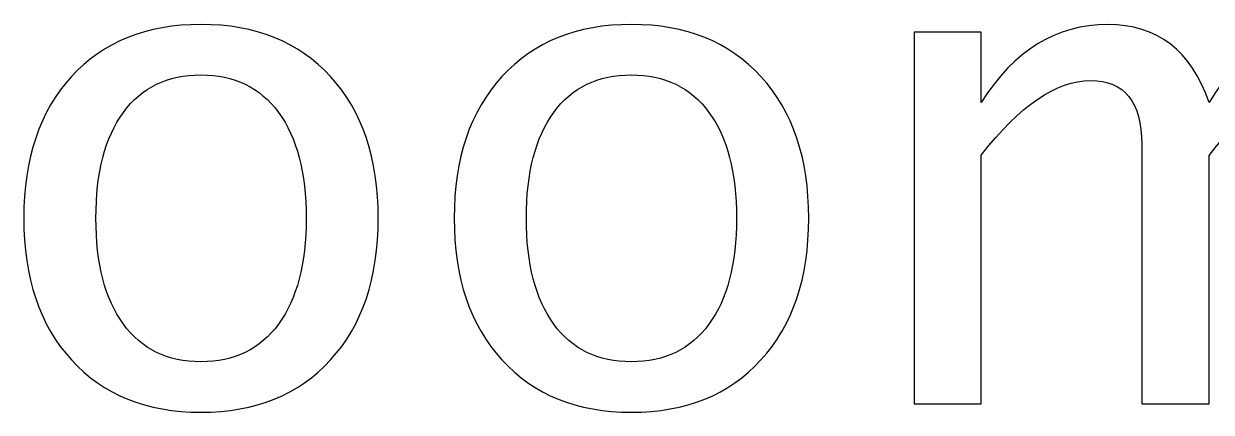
# Model space of a CAD drawing. Header units: centimetres. Extents: x -50 to 50, y -51 to 59.
# Drawn here: x -30.651 to -26.167, y 56.639 to 58.104 of the extents above; entities that cross this region are included whole.
import ezdxf

# ---------------------------------------------------------------- set-up
doc = ezdxf.new("R2010")
doc.units = ezdxf.units.CM
doc.header["$MEASUREMENT"] = 0
doc.layers.add('Layer 1', color=7, linetype='Continuous')

msp = doc.modelspace()

# ---------------------------------------------------------------- linework, layer by layer
at = {"layer": 'Layer 1'}
for points, knots in [([(-29.98205, 56.63869), (-30.18798, 56.63869), (-30.35114, 56.70439), (-30.47109, 56.8358), (-30.47109, 56.8358), (-30.59147, 56.96721), (-30.65145, 57.14581), (-30.65145, 57.37114), (-30.65145, 57.37114), (-30.65145, 57.59604), (-30.59147, 57.77419), (-30.47109, 57.90516), (-30.47109, 57.90516), (-30.35114, 58.03613), (-30.18798, 58.10183), (-29.98205, 58.10183), (-29.98205, 58.10183), (-29.77612, 58.10183), (-29.61296, 58.03613), (-29.49301, 57.90516), (-29.49301, 57.90516), (-29.37263, 57.77419), (-29.31266, 57.59604), (-29.31266, 57.37114), (-29.31266, 57.37114), (-29.31266, 57.14581), (-29.37263, 56.96721), (-29.49301, 56.8358), (-29.49301, 56.8358), (-29.61296, 56.70439), (-29.77612, 56.63869), (-29.98205, 56.63869)], [0, 0, 0, 0, 0.1111111, 0.1111111, 0.1111111, 0.1111111, 0.2222222, 0.2222222, 0.2222222, 0.2222222, 0.3333333, 0.3333333, 0.3333333, 0.3333333, 0.4444444, 0.4444444, 0.4444444, 0.4444444, 0.5555556, 0.5555556, 0.5555556, 0.5555556, 0.6666667, 0.6666667, 0.6666667, 0.6666667, 0.7777778, 0.7777778, 0.7777778, 0.7777778, 1, 1, 1, 1]), ([(-28.35663, 56.63869), (-28.56256, 56.63869), (-28.72572, 56.70439), (-28.84567, 56.8358), (-28.84567, 56.8358), (-28.96605, 56.96721), (-29.02603, 57.14581), (-29.02603, 57.37114), (-29.02603, 57.37114), (-29.02603, 57.59604), (-28.96605, 57.77419), (-28.84567, 57.90516), (-28.84567, 57.90516), (-28.72572, 58.03613), (-28.56256, 58.10183), (-28.35663, 58.10183), (-28.35663, 58.10183), (-28.1507, 58.10183), (-27.98754, 58.03613), (-27.86759, 57.90516), (-27.86759, 57.90516), (-27.74721, 57.77419), (-27.68724, 57.59604), (-27.68724, 57.37114), (-27.68724, 57.37114), (-27.68724, 57.14581), (-27.74721, 56.96721), (-27.86759, 56.8358), (-27.86759, 56.8358), (-27.98754, 56.70439), (-28.1507, 56.63869), (-28.35663, 56.63869)], [0, 0, 0, 0, 0.1111111, 0.1111111, 0.1111111, 0.1111111, 0.2222222, 0.2222222, 0.2222222, 0.2222222, 0.3333333, 0.3333333, 0.3333333, 0.3333333, 0.4444444, 0.4444444, 0.4444444, 0.4444444, 0.5555556, 0.5555556, 0.5555556, 0.5555556, 0.6666667, 0.6666667, 0.6666667, 0.6666667, 0.7777778, 0.7777778, 0.7777778, 0.7777778, 1, 1, 1, 1]), ([(-27.28948, 56.67044), (-27.28948, 56.67044), (-27.28948, 58.07273), (-27.28948, 58.07273), (-27.28948, 58.07273), (-27.28948, 58.07273), (-27.03548, 58.07273), (-27.03548, 58.07273), (-27.03548, 58.07273), (-27.03548, 58.07273), (-27.03548, 57.80771), (-27.03548, 57.80771), (-27.03548, 57.80771), (-26.91157, 58.00394), (-26.75282, 58.10183), (-26.55835, 58.10183), (-26.55835, 58.10183), (-26.37094, 58.10183), (-26.2435, 58.00394), (-26.17559, 57.80771), (-26.17559, 57.80771), (-26.0552, 58.0057), (-25.89821, 58.10448), (-25.70551, 58.10448), (-25.70551, 58.10448), (-25.58248, 58.10448), (-25.48679, 58.06832), (-25.41844, 57.99556), (-25.41844, 57.99556), (-25.35009, 57.9228), (-25.31569, 57.82094), (-25.31569, 57.68997), (-25.31569, 57.68997), (-25.31569, 57.68997), (-25.31569, 56.67044), (-25.31569, 56.67044), (-25.31569, 56.67044), (-25.31569, 56.67044), (-25.56969, 56.67044), (-25.56969, 56.67044), (-25.56969, 56.67044), (-25.56969, 56.67044), (-25.56969, 57.64807), (-25.56969, 57.64807), (-25.56969, 57.64807), (-25.56969, 57.80771), (-25.63319, 57.88752), (-25.76019, 57.88752), (-25.76019, 57.88752), (-25.89204, 57.88752), (-26.03051, 57.79448), (-26.17559, 57.60795), (-26.17559, 57.60795), (-26.17559, 57.60795), (-26.17559, 56.67044), (-26.17559, 56.67044), (-26.17559, 56.67044), (-26.17559, 56.67044), (-26.42959, 56.67044), (-26.42959, 56.67044), (-26.42959, 56.67044), (-26.42959, 56.67044), (-26.42959, 57.64896), (-26.42959, 57.64896), (-26.42959, 57.64896), (-26.42959, 57.80991), (-26.49397, 57.89017), (-26.62317, 57.89017), (-26.62317, 57.89017), (-26.75149, 57.89017), (-26.88908, 57.79668), (-27.03548, 57.60927), (-27.03548, 57.60927), (-27.03548, 57.60927), (-27.03548, 56.67044), (-27.03548, 56.67044), (-27.03548, 56.67044), (-27.03548, 56.67044), (-27.28948, 56.67044), (-27.28948, 56.67044)], [0, 0, 0, 0, 0.047619, 0.047619, 0.047619, 0.047619, 0.0952381, 0.0952381, 0.0952381, 0.0952381, 0.1428571, 0.1428571, 0.1428571, 0.1428571, 0.1904762, 0.1904762, 0.1904762, 0.1904762, 0.2380952, 0.2380952, 0.2380952, 0.2380952, 0.2857143, 0.2857143, 0.2857143, 0.2857143, 0.3333333, 0.3333333, 0.3333333, 0.3333333, 0.3809524, 0.3809524, 0.3809524, 0.3809524, 0.4285714, 0.4285714, 0.4285714, 0.4285714, 0.4761905, 0.4761905, 0.4761905, 0.4761905, 0.5238095, 0.5238095, 0.5238095, 0.5238095, 0.5714286, 0.5714286, 0.5714286, 0.5714286, 0.6190476, 0.6190476, 0.6190476, 0.6190476, 0.6666667, 0.6666667, 0.6666667, 0.6666667, 0.7142857, 0.7142857, 0.7142857, 0.7142857, 0.7619048, 0.7619048, 0.7619048, 0.7619048, 0.8095238, 0.8095238, 0.8095238, 0.8095238, 0.8571429, 0.8571429, 0.8571429, 0.8571429, 0.9047619, 0.9047619, 0.9047619, 0.9047619, 1, 1, 1, 1]), ([(-29.98249, 56.82919), (-29.85681, 56.82919), (-29.75892, 56.87637), (-29.68925, 56.97118), (-29.68925, 56.97118), (-29.62001, 57.06555), (-29.58518, 57.19917), (-29.58518, 57.37114), (-29.58518, 57.37114), (-29.58518, 57.54268), (-29.62001, 57.67586), (-29.68925, 57.77022), (-29.68925, 57.77022), (-29.75892, 57.86415), (-29.85681, 57.91133), (-29.98249, 57.91133), (-29.98249, 57.91133), (-30.10861, 57.91133), (-30.2065, 57.86415), (-30.2753, 57.77022), (-30.2753, 57.77022), (-30.34453, 57.67586), (-30.37892, 57.54268), (-30.37892, 57.37114), (-30.37892, 57.37114), (-30.37892, 57.19917), (-30.34453, 57.06555), (-30.2753, 56.97118), (-30.2753, 56.97118), (-30.2065, 56.87637), (-30.10861, 56.82919), (-29.98249, 56.82919)], [0, 0, 0, 0, 0.1111111, 0.1111111, 0.1111111, 0.1111111, 0.2222222, 0.2222222, 0.2222222, 0.2222222, 0.3333333, 0.3333333, 0.3333333, 0.3333333, 0.4444444, 0.4444444, 0.4444444, 0.4444444, 0.5555556, 0.5555556, 0.5555556, 0.5555556, 0.6666667, 0.6666667, 0.6666667, 0.6666667, 0.7777778, 0.7777778, 0.7777778, 0.7777778, 1, 1, 1, 1]), ([(-28.35707, 56.82919), (-28.23139, 56.82919), (-28.1335, 56.87637), (-28.06383, 56.97118), (-28.06383, 56.97118), (-27.99459, 57.06555), (-27.95976, 57.19917), (-27.95976, 57.37114), (-27.95976, 57.37114), (-27.95976, 57.54268), (-27.99459, 57.67586), (-28.06383, 57.77022), (-28.06383, 57.77022), (-28.1335, 57.86415), (-28.23139, 57.91133), (-28.35707, 57.91133), (-28.35707, 57.91133), (-28.48319, 57.91133), (-28.58108, 57.86415), (-28.64988, 57.77022), (-28.64988, 57.77022), (-28.71911, 57.67586), (-28.7535, 57.54268), (-28.7535, 57.37114), (-28.7535, 57.37114), (-28.7535, 57.19917), (-28.71911, 57.06555), (-28.64988, 56.97118), (-28.64988, 56.97118), (-28.58108, 56.87637), (-28.48319, 56.82919), (-28.35707, 56.82919)], [0, 0, 0, 0, 0.1111111, 0.1111111, 0.1111111, 0.1111111, 0.2222222, 0.2222222, 0.2222222, 0.2222222, 0.3333333, 0.3333333, 0.3333333, 0.3333333, 0.4444444, 0.4444444, 0.4444444, 0.4444444, 0.5555556, 0.5555556, 0.5555556, 0.5555556, 0.6666667, 0.6666667, 0.6666667, 0.6666667, 0.7777778, 0.7777778, 0.7777778, 0.7777778, 1, 1, 1, 1])]:
    msp.add_open_spline(points, degree=3, knots=knots, dxfattribs=at)

doc.saveas('drawing.dxf')
